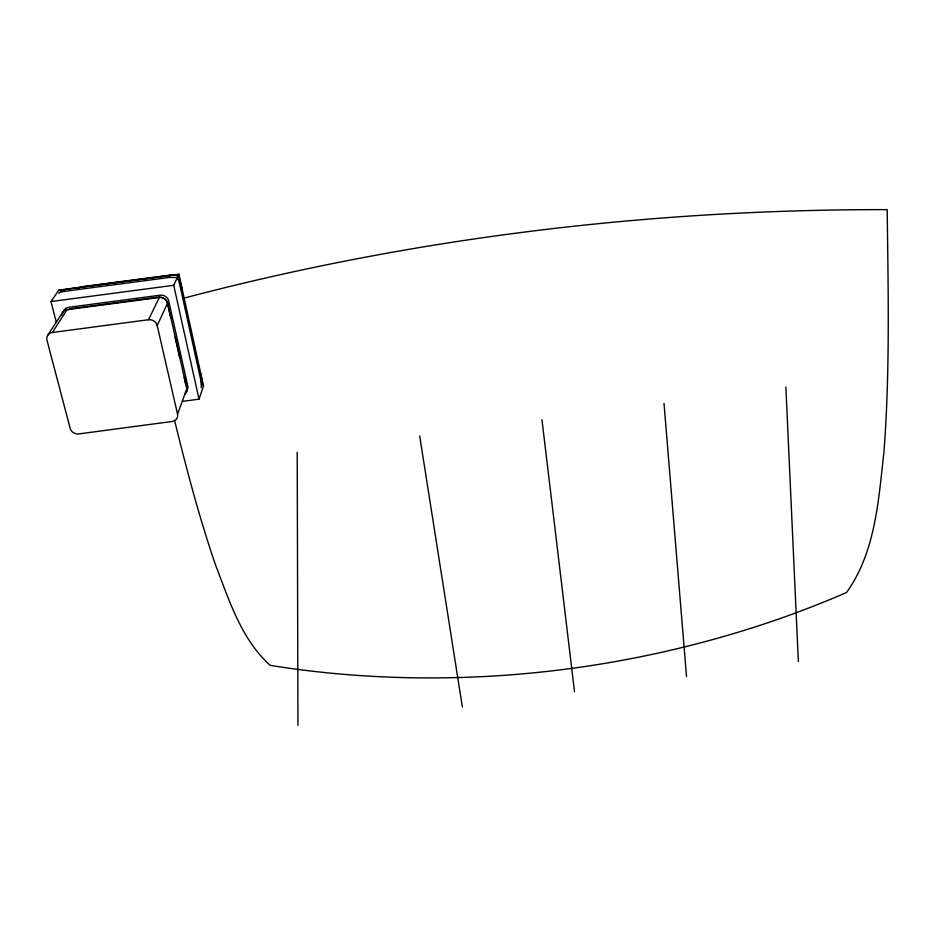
<?xml version="1.0" encoding="UTF-8"?>
<svg xmlns="http://www.w3.org/2000/svg" width="935" height="935" viewBox="0 0 935 935"><rect width="100%" height="100%" fill="white"/><g stroke="black" fill="none" stroke-linecap="round" stroke-linejoin="round"><path stroke-width="1.4" d="M183.108 401.302L199.026 399.175L203.491 386.05L178.912 274.236L58.823 290.107L50.958 301.549L56.392 322.552M201.352 387.651L200.978 380.989L181.004 290.212L178.749 280.617L177.054 277.531L169.609 277.426L71.878 290.341L61.85 291.802L58.741 293.181M202.159 385.302L202.427 382.17L200.569 373.088M67.063 309.695L52.325 332.486A7.503 6.592 26.4 0 0 46.96 340.153L70.195 428.487A7.235 6.311 21 0 0 78.785 433.922L172.11 421.486A7.153 6.381 18.2 0 0 177.545 414.182L186.848 388.75L167.575 303.104A7.094 6.44 25.8 0 0 159.289 297.482L67.063 309.695A7.188 6.37 27.5 0 0 61.698 315.282M177.545 414.182L157.197 325.544L167.575 303.104M199.026 399.175L173.735 285.304L178.912 274.236L176.446 275.603M52.325 332.486L148.525 319.735L159.289 297.482M169.539 276.281L170.123 275.065A6.79 6.194 27.2 0 1 173.279 275.369M47.802 335.127L62.715 312.243M60.132 291.136L67.063 289.125L174.448 275.054L176.703 275.077L178.865 276.561L181.904 288.19M183.05 298.382C412.534 237.724 649.954 209.206 887.198 209.639C888.156 290.516 890.085 371.557 883.926 452.295C878.456 500.038 875.569 552.234 846.491 592.533C768.617 626.333 686.43 649.813 602.736 663.745A446.801 184.113 -7.1 0 1 489.508 676.262C416.285 680.294 342.631 677.045 270.215 665.346C241.312 639.365 229.274 600.504 215.658 565.313C199.319 517.78 186.556 469.136 174.541 420.364M170.123 275.065L81.906 286.729A6.872 6.124 28.7 0 0 78.587 288.225M50.958 301.549L173.735 285.304M58.823 290.107L64.305 289.85M201.352 381.235L203.491 386.05M170.813 318.087L167.272 302.356A8.59 7.796 25.8 0 0 159.336 296.991L70.441 308.76A8.696 7.714 27.4 0 0 68.524 309.707M175.114 337.231L179.8 358.047M184.148 377.366L185.878 385.021M419.686 435.967L462.358 706.953M541.949 419.64L574.522 691.76M664.002 403.336L686.524 676.589M785.867 387.055L798.35 661.442M297.213 452.33L297.949 725.361M63.253 312.886A7.153 6.346 27.6 0 1 68.594 307.323L160.399 295.18A7.059 6.416 26 0 1 168.662 300.766L187.818 386.097A6.837 6.148 19.4 0 1 185.481 392.046M148.525 319.735A7.398 6.674 24.5 0 1 157.197 325.544M186.848 388.75A6.861 6.171 19.2 0 1 184.499 394.71"/></g></svg>
